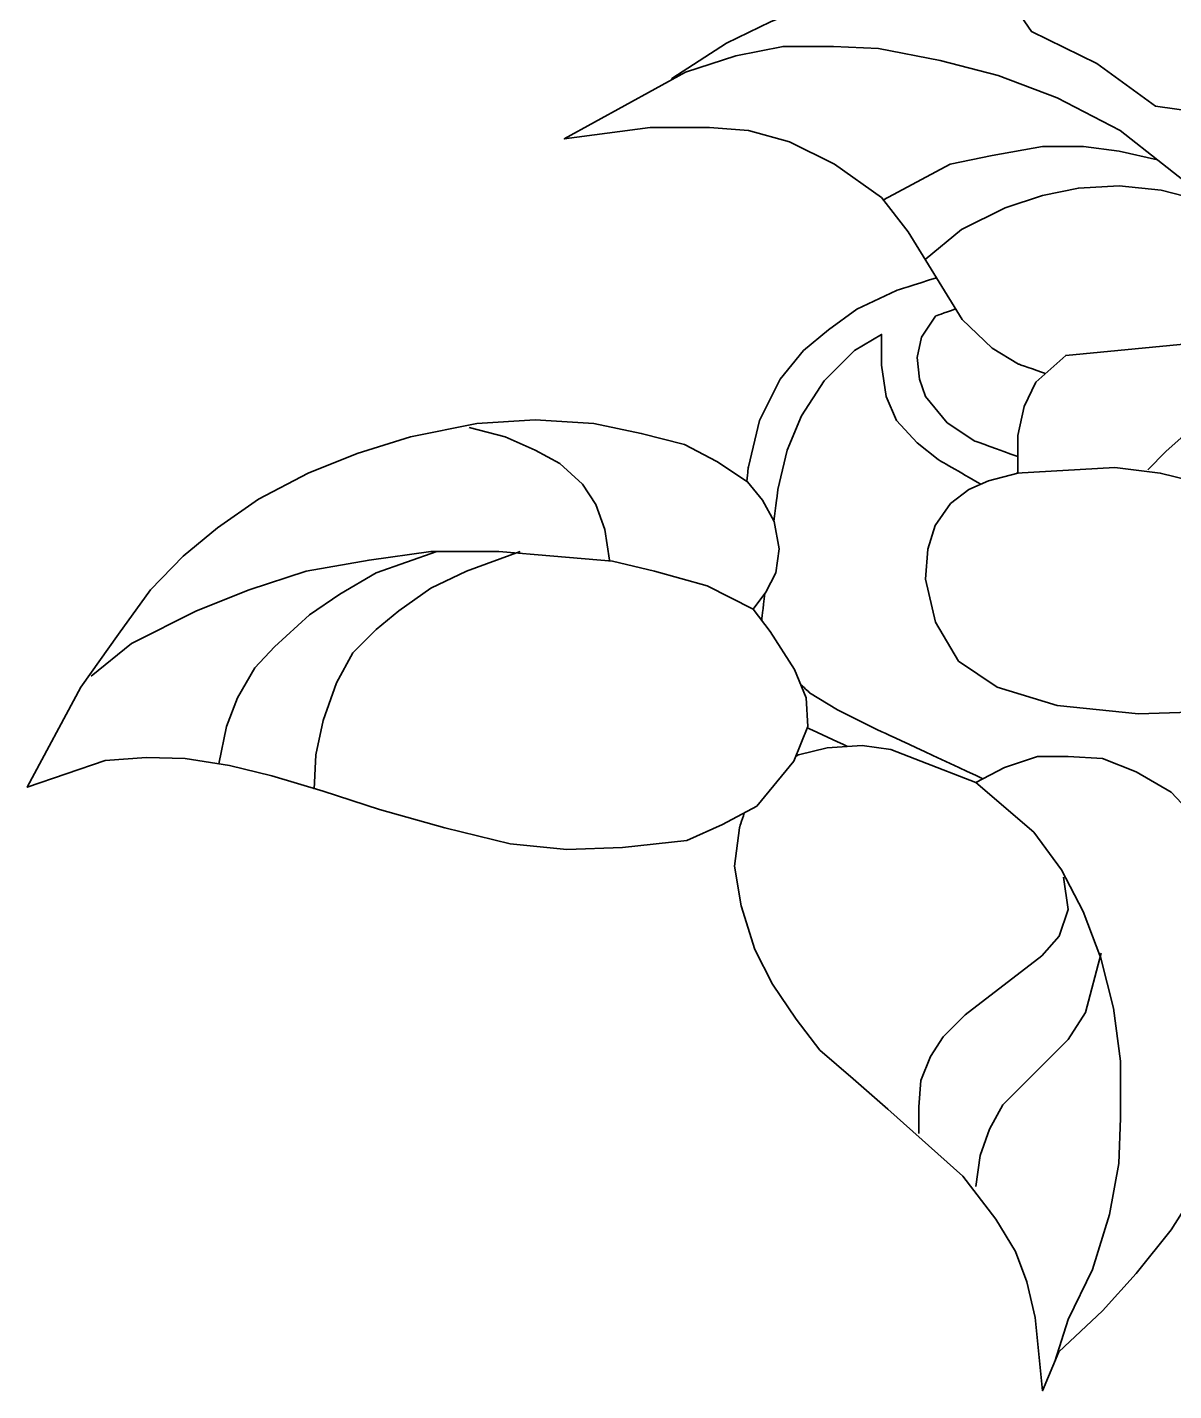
# Model space of a CAD drawing. Header units: millimetres. Extents: x -283 to 280, y -175 to 201.
# Drawn here: x -283.1 to -130.1, y -114 to 68.1 of the extents above; entities that cross this region are included whole.
import ezdxf

# ---------------------------------------------------------------- set-up
doc = ezdxf.new("R2010")
doc.units = ezdxf.units.MM
doc.layers.add('ceco.net 299', color=7, linetype='Continuous')

msp = doc.modelspace()

# ---------------------------------------------------------------- linework, layer by layer
at = {"layer": 'ceco.net 299', "color": 93, "lineweight": 35}
for points, knots in [([(-95.05, 72.27), (-95.05, 72.27), (-88.3, 74.67), (-88.3, 74.67), (-88.3, 74.67), (-88.3, 74.67), (-84.47, 78.67), (-84.47, 78.67), (-84.47, 78.67), (-84.47, 78.67), (-83.27, 83.87), (-83.27, 83.87), (-83.27, 83.87), (-83.27, 83.87), (-84.19, 90.67), (-84.19, 90.67), (-84.19, 90.67), (-84.19, 90.67), (-88.42, 96.85), (-88.42, 96.85), (-88.42, 96.85), (-88.42, 96.85), (-94.53, 101.36), (-94.53, 101.36), (-94.53, 101.36), (-94.53, 101.36), (-102.65, 104.96), (-102.65, 104.96), (-102.65, 104.96), (-102.65, 104.96), (-108.08, 106.56), (-108.08, 106.56), (-108.08, 106.56), (-108.08, 106.56), (-114.02, 107.82), (-114.02, 107.82), (-114.02, 107.82), (-114.02, 107.82), (-122.99, 109.25), (-122.99, 109.25), (-122.99, 109.25), (-122.99, 109.25), (-145.91, 111.53), (-145.91, 111.53), (-145.91, 111.53), (-145.91, 111.53), (-157.4, 112.96), (-157.4, 112.96), (-157.4, 112.96), (-157.4, 112.96), (-163.45, 114.39), (-163.45, 114.39), (-163.45, 114.39), (-163.45, 114.39), (-168.2, 116.11), (-168.2, 116.11), (-168.2, 116.11), (-168.2, 116.11), (-175.74, 119.25), (-175.74, 119.25), (-175.74, 119.25), (-175.74, 119.25), (-171, 112.96), (-171, 112.96), (-171, 112.96), (-171, 112.96), (-166.6, 105.88), (-166.6, 105.88), (-166.6, 105.88), (-166.6, 105.88), (-162.25, 94.96), (-162.25, 94.96), (-162.25, 94.96), (-162.25, 94.96), (-158.31, 84.1), (-158.31, 84.1), (-158.31, 84.1), (-158.31, 84.1), (-155.4, 77.76), (-155.4, 77.76), (-155.4, 77.76), (-155.4, 77.76), (-152.31, 72.27), (-152.31, 72.27), (-152.31, 72.27), (-152.31, 72.27), (-149.05, 67.53), (-149.05, 67.53), (-149.05, 67.53), (-149.05, 67.53), (-140.33, 63.25), (-140.33, 63.25), (-140.33, 63.25), (-140.33, 63.25), (-132.48, 57.58), (-132.48, 57.58), (-132.48, 57.58), (-132.48, 57.58), (-122.02, 56.1), (-122.02, 56.1), (-122.02, 56.1), (-122.02, 56.1), (-111.33, 57.58), (-111.33, 57.58), (-111.33, 57.58), (-111.33, 57.58), (-104.99, 60.9), (-104.99, 60.9), (-104.99, 60.9), (-104.99, 60.9), (-102.88, 63.47), (-102.88, 63.47), (-102.88, 63.47), (-102.88, 63.47), (-101.68, 66.78), (-101.68, 66.78), (-101.68, 66.78), (-101.68, 66.78), (-101.22, 71.36), (-101.22, 71.36), (-101.22, 71.36), (-101.22, 71.36), (-95.05, 72.27), (-95.05, 72.27), (-95.05, 72.27), (-95.05, 72.27), (-95.05, 72.27), (-95.05, 72.27)], [0, 0, 0, 0, 0.03125, 0.03125, 0.03125, 0.03125, 0.0625, 0.0625, 0.0625, 0.0625, 0.09375, 0.09375, 0.09375, 0.09375, 0.125, 0.125, 0.125, 0.125, 0.15625, 0.15625, 0.15625, 0.15625, 0.1875, 0.1875, 0.1875, 0.1875, 0.21875, 0.21875, 0.21875, 0.21875, 0.25, 0.25, 0.25, 0.25, 0.28125, 0.28125, 0.28125, 0.28125, 0.3125, 0.3125, 0.3125, 0.3125, 0.34375, 0.34375, 0.34375, 0.34375, 0.375, 0.375, 0.375, 0.375, 0.40625, 0.40625, 0.40625, 0.40625, 0.4375, 0.4375, 0.4375, 0.4375, 0.46875, 0.46875, 0.46875, 0.46875, 0.5, 0.5, 0.5, 0.5, 0.53125, 0.53125, 0.53125, 0.53125, 0.5625, 0.5625, 0.5625, 0.5625, 0.59375, 0.59375, 0.59375, 0.59375, 0.625, 0.625, 0.625, 0.625, 0.65625, 0.65625, 0.65625, 0.65625, 0.6875, 0.6875, 0.6875, 0.6875, 0.71875, 0.71875, 0.71875, 0.71875, 0.75, 0.75, 0.75, 0.75, 0.78125, 0.78125, 0.78125, 0.78125, 0.8125, 0.8125, 0.8125, 0.8125, 0.84375, 0.84375, 0.84375, 0.84375, 0.875, 0.875, 0.875, 0.875, 0.90625, 0.90625, 0.90625, 0.90625, 0.9375, 0.9375, 0.9375, 0.9375, 0.96875, 0.96875, 0.96875, 0.96875, 1, 1, 1, 1]), ([(-196.9, 61.18), (-197.01, 61.22), (-197.06, 61.24), (-197.06, 61.24), (-197.06, 61.24), (-197.06, 61.24), (-189.74, 65.98), (-189.74, 65.98), (-189.74, 65.98), (-189.74, 65.98), (-183.86, 68.84), (-183.86, 68.84), (-183.86, 68.84), (-183.86, 68.84), (-178.03, 71.24), (-178.03, 71.24), (-178.03, 71.24), (-178.03, 71.24), (-171, 73.24), (-171, 73.24), (-171, 73.24), (-171, 73.24), (-164.08, 74.44), (-164.08, 74.44), (-164.08, 74.44), (-164.08, 74.44), (-157.85, 73.27), (-157.85, 73.27), (-157.85, 73.27), (-157.85, 73.27), (-155.39, 72.49), (-151.63, 71.29)], [0.598673, 0.598673, 0.598673, 0.598673, 0.6, 0.6, 0.6, 0.6, 0.65, 0.65, 0.65, 0.65, 0.7, 0.7, 0.7, 0.7, 0.75, 0.75, 0.75, 0.75, 0.8, 0.8, 0.8, 0.8, 0.85, 0.85, 0.85, 0.85, 0.9, 0.9, 0.9, 0.9, 0.9117605, 0.9117605, 0.9117605, 0.9117605]), ([(-147.19, 21.87), (-148.53, 22.34), (-150.77, 23.12), (-150.77, 23.12), (-150.77, 23.12), (-150.77, 23.12), (-154.31, 25.24), (-154.31, 25.24), (-154.31, 25.24), (-154.31, 25.24), (-158.31, 29.07), (-158.31, 29.07), (-158.31, 29.07), (-158.31, 29.07), (-165.51, 40.78), (-165.51, 40.78), (-165.51, 40.78), (-165.51, 40.78), (-169.06, 45.35), (-169.06, 45.35), (-169.06, 45.35), (-169.06, 45.35), (-175.34, 49.81), (-175.34, 49.81), (-175.34, 49.81), (-175.34, 49.81), (-181.34, 52.78), (-181.34, 52.78), (-181.34, 52.78), (-181.34, 52.78), (-186.83, 54.33), (-186.83, 54.33), (-186.83, 54.33), (-186.83, 54.33), (-192.03, 54.73), (-192.03, 54.73), (-192.03, 54.73), (-192.03, 54.73), (-199.92, 54.73), (-199.92, 54.73), (-199.92, 54.73), (-199.92, 54.73), (-211.4, 53.18), (-211.4, 53.18), (-211.4, 53.18), (-211.4, 53.18), (-195.23, 62.1), (-195.23, 62.1), (-195.23, 62.1), (-195.23, 62.1), (-188.49, 64.27), (-188.49, 64.27), (-188.49, 64.27), (-188.49, 64.27), (-182.2, 65.53), (-182.2, 65.53), (-182.2, 65.53), (-182.2, 65.53), (-175.46, 65.53), (-175.46, 65.53), (-175.46, 65.53), (-175.46, 65.53), (-169.46, 65.24), (-169.46, 65.24), (-169.46, 65.24), (-169.46, 65.24), (-161.23, 63.64), (-161.23, 63.64), (-161.23, 63.64), (-161.23, 63.64), (-153.51, 61.64), (-153.51, 61.64), (-153.51, 61.64), (-153.51, 61.64), (-145.62, 58.67), (-145.62, 58.67), (-145.62, 58.67), (-145.62, 58.67), (-137.22, 54.33), (-137.22, 54.33), (-137.22, 54.33), (-137.22, 54.33), (-125.91, 45.41), (-125.91, 45.41), (-125.91, 45.41), (-125.91, 45.41), (-125.91, 45.41), (-125.91, 45.41), (-125.91, 45.41), (-117.62, 34.78), (-117.62, 34.78), (-117.62, 34.78), (-117.62, 34.78), (-119.16, 29.92), (-119.16, 29.92), (-119.16, 29.92), (-119.16, 29.92), (-120.99, 26.32), (-120.99, 26.32), (-120.99, 26.32), (-120.99, 26.32), (-121.3, 26.08), (-121.71, 25.74)], [0.2766868, 0.2766868, 0.2766868, 0.2766868, 0.3, 0.3, 0.3, 0.3, 0.3333333, 0.3333333, 0.3333333, 0.3333333, 0.3666667, 0.3666667, 0.3666667, 0.3666667, 0.4, 0.4, 0.4, 0.4, 0.4333333, 0.4333333, 0.4333333, 0.4333333, 0.4666667, 0.4666667, 0.4666667, 0.4666667, 0.5, 0.5, 0.5, 0.5, 0.5333333, 0.5333333, 0.5333333, 0.5333333, 0.5666667, 0.5666667, 0.5666667, 0.5666667, 0.6, 0.6, 0.6, 0.6, 0.6333333, 0.6333333, 0.6333333, 0.6333333, 0.6666667, 0.6666667, 0.6666667, 0.6666667, 0.7, 0.7, 0.7, 0.7, 0.7333333, 0.7333333, 0.7333333, 0.7333333, 0.7666667, 0.7666667, 0.7666667, 0.7666667, 0.8, 0.8, 0.8, 0.8, 0.8333333, 0.8333333, 0.8333333, 0.8333333, 0.8666667, 0.8666667, 0.8666667, 0.8666667, 0.9, 0.9, 0.9, 0.9, 0.9333333, 0.9333333, 0.9333333, 0.9333333, 0.9666667, 0.9666667, 0.9666667, 0.9666667, 1, 1, 1, 1.0333333, 1.0333333, 1.0333333, 1.0333333, 1.0666667, 1.0666667, 1.0666667, 1.0666667, 1.1, 1.1, 1.1, 1.1, 1.1102554, 1.1102554, 1.1102554, 1.1102554]), ([(-132.24, 50.4), (-132.24, 50.4), (-137.34, 51.53), (-137.34, 51.53), (-137.34, 51.53), (-137.34, 51.53), (-142.08, 52.15), (-142.08, 52.15), (-142.08, 52.15), (-142.08, 52.15), (-147.57, 52.15), (-147.57, 52.15), (-147.57, 52.15), (-147.57, 52.15), (-154.31, 50.95), (-154.31, 50.95), (-154.31, 50.95), (-154.31, 50.95), (-159.91, 49.81), (-159.91, 49.81), (-159.91, 49.81), (-159.91, 49.81), (-168.8, 45.03), (-168.8, 45.03)], [0, 0, 0, 0, 0.166667, 0.166667, 0.166667, 0.166667, 0.333333, 0.333333, 0.333333, 0.333333, 0.5, 0.5, 0.5, 0.5, 0.666667, 0.666667, 0.666667, 0.666667, 0.833333, 0.833333, 0.833333, 0.833333, 1, 1, 1, 1]), ([(-125.35, 44.69), (-125.35, 44.69), (-131.74, 46.33), (-131.74, 46.33), (-131.74, 46.33), (-131.74, 46.33), (-137.34, 46.9), (-137.34, 46.9), (-137.34, 46.9), (-137.34, 46.9), (-142.77, 46.61), (-142.77, 46.61), (-142.77, 46.61), (-142.77, 46.61), (-147.57, 45.64), (-147.57, 45.64), (-147.57, 45.64), (-147.57, 45.64), (-152.54, 43.98), (-152.54, 43.98), (-152.54, 43.98), (-152.54, 43.98), (-158.37, 41.07), (-158.37, 41.07), (-158.37, 41.07), (-158.37, 41.07), (-163.24, 37.08), (-163.24, 37.08)], [0, 0, 0, 0, 0.142857, 0.142857, 0.142857, 0.142857, 0.285714, 0.285714, 0.285714, 0.285714, 0.428571, 0.428571, 0.428571, 0.428571, 0.571429, 0.571429, 0.571429, 0.571429, 0.714286, 0.714286, 0.714286, 0.714286, 0.857143, 0.857143, 0.857143, 0.857143, 1, 1, 1, 1]), ([(-187.04, 7.47), (-186.91, 8.69), (-186.83, 9.41), (-186.83, 9.41), (-186.83, 9.41), (-186.83, 9.41), (-185.34, 15.58), (-185.34, 15.58), (-185.34, 15.58), (-185.34, 15.58), (-182.6, 21.12), (-182.6, 21.12), (-182.6, 21.12), (-182.6, 21.12), (-179.46, 24.95), (-179.46, 24.95), (-179.46, 24.95), (-179.46, 24.95), (-176.14, 27.69), (-176.14, 27.69), (-176.14, 27.69), (-176.14, 27.69), (-172.37, 30.44), (-172.37, 30.44), (-172.37, 30.44), (-172.37, 30.44), (-167.06, 32.95), (-167.06, 32.95), (-167.06, 32.95), (-167.06, 32.95), (-164.65, 33.72), (-161.74, 34.64)], [0.7652405, 0.7652405, 0.7652405, 0.7652405, 0.7692308, 0.7692308, 0.7692308, 0.7692308, 0.7948718, 0.7948718, 0.7948718, 0.7948718, 0.8205128, 0.8205128, 0.8205128, 0.8205128, 0.8461538, 0.8461538, 0.8461538, 0.8461538, 0.8717949, 0.8717949, 0.8717949, 0.8717949, 0.8974359, 0.8974359, 0.8974359, 0.8974359, 0.9230769, 0.9230769, 0.9230769, 0.9230769, 0.9331984, 0.9331984, 0.9331984, 0.9331984]), ([(-159.19, 30.49), (-160.71, 29.94), (-161.85, 29.52), (-161.85, 29.52), (-161.85, 29.52), (-161.85, 29.52), (-163.74, 26.72), (-163.74, 26.72), (-163.74, 26.72), (-163.74, 26.72), (-164.31, 23.98), (-164.31, 23.98), (-164.31, 23.98), (-164.31, 23.98), (-163.97, 21.12), (-163.97, 21.12), (-163.97, 21.12), (-163.97, 21.12), (-163.17, 18.78), (-163.17, 18.78), (-163.17, 18.78), (-163.17, 18.78), (-160.31, 15.29), (-160.31, 15.29), (-160.31, 15.29), (-160.31, 15.29), (-156.6, 12.84), (-156.6, 12.84), (-156.6, 12.84), (-156.6, 12.84), (-153.17, 11.59), (-150.88, 10.76)], [1.0170661, 1.0170661, 1.0170661, 1.0170661, 1.025641, 1.025641, 1.025641, 1.025641, 1.0512821, 1.0512821, 1.0512821, 1.0512821, 1.0769231, 1.0769231, 1.0769231, 1.0769231, 1.1025641, 1.1025641, 1.1025641, 1.1025641, 1.1282051, 1.1282051, 1.1282051, 1.1282051, 1.1538462, 1.1538462, 1.1538462, 1.1538462, 1.1794872, 1.1794872, 1.1794872, 1.1794872, 1.1965812, 1.1965812, 1.1965812, 1.1965812]), ([(-155.8, 7.07), (-158.53, 8.65), (-161.51, 10.38), (-161.51, 10.38), (-161.51, 10.38), (-161.51, 10.38), (-164.31, 12.61), (-164.31, 12.61), (-164.31, 12.61), (-164.31, 12.61), (-167.06, 15.58), (-167.06, 15.58), (-167.06, 15.58), (-167.06, 15.58), (-168.43, 18.78), (-168.43, 18.78), (-168.43, 18.78), (-168.43, 18.78), (-169.06, 22.95), (-169.06, 22.95), (-169.06, 22.95), (-169.06, 22.95), (-169.06, 27.07), (-169.06, 27.07), (-169.06, 27.07), (-169.06, 27.07), (-172.66, 24.95), (-172.66, 24.95), (-172.66, 24.95), (-172.66, 24.95), (-176.71, 20.89), (-176.71, 20.89), (-176.71, 20.89), (-176.71, 20.89), (-179.74, 16.21), (-179.74, 16.21), (-179.74, 16.21), (-179.74, 16.21), (-181.63, 11.64), (-181.63, 11.64), (-181.63, 11.64), (-181.63, 11.64), (-182.89, 6.38), (-182.89, 6.38), (-182.89, 6.38), (-182.89, 6.38), (-183.21, 3.85), (-183.43, 2.15)], [1.2425347, 1.2425347, 1.2425347, 1.2425347, 1.2564103, 1.2564103, 1.2564103, 1.2564103, 1.2820513, 1.2820513, 1.2820513, 1.2820513, 1.3076923, 1.3076923, 1.3076923, 1.3076923, 1.3333333, 1.3333333, 1.3333333, 1.3333333, 1.3589744, 1.3589744, 1.3589744, 1.3589744, 1.3846154, 1.3846154, 1.3846154, 1.3846154, 1.4102564, 1.4102564, 1.4102564, 1.4102564, 1.4358974, 1.4358974, 1.4358974, 1.4358974, 1.4615385, 1.4615385, 1.4615385, 1.4615385, 1.4871795, 1.4871795, 1.4871795, 1.4871795, 1.5128205, 1.5128205, 1.5128205, 1.5128205, 1.5298774, 1.5298774, 1.5298774, 1.5298774]), ([(-150.88, 8.55), (-150.88, 8.55), (-150.88, 13.58), (-150.88, 13.58), (-150.88, 13.58), (-150.88, 13.58), (-150.02, 17.46), (-150.02, 17.46), (-150.02, 17.46), (-150.02, 17.46), (-148.48, 20.72), (-148.48, 20.72), (-148.48, 20.72), (-148.48, 20.72), (-144.48, 24.27), (-144.48, 24.27), (-144.48, 24.27), (-144.48, 24.27), (-123.62, 26.27), (-123.62, 26.27), (-123.62, 26.27), (-123.62, 26.27), (-117.79, 24.67), (-117.79, 24.67), (-117.79, 24.67), (-117.79, 24.67), (-107.51, 18.89), (-107.51, 18.89), (-107.51, 18.89), (-107.51, 18.89), (-96.59, 10.72), (-96.59, 10.72), (-96.59, 10.72), (-96.59, 10.72), (-89.22, 1.81), (-89.22, 1.81), (-89.22, 1.81), (-89.22, 1.81), (-86.36, -3.34), (-86.36, -3.34), (-86.36, -3.34), (-86.36, -3.34), (-84.47, -8.48), (-84.47, -8.48), (-84.47, -8.48), (-84.47, -8.48), (-83.5, -13.85), (-83.5, -13.85), (-83.5, -13.85), (-83.5, -13.85), (-81.84, -26.77), (-81.84, -26.77), (-81.84, -26.77), (-81.84, -26.77), (-81.44, -31.97), (-81.44, -31.97), (-81.44, -31.97), (-81.44, -31.97), (-84.7, -27.23), (-84.7, -27.23), (-84.7, -27.23), (-84.7, -27.23), (-87.5, -24.48), (-87.5, -24.48), (-87.5, -24.48), (-87.5, -24.48), (-90.02, -22.94), (-90.02, -22.94), (-90.02, -22.94), (-90.02, -22.94), (-94.53, -21.68), (-94.53, -21.68), (-94.53, -21.68), (-94.53, -21.68), (-99.5, -21.34), (-99.5, -21.34), (-99.5, -21.34), (-99.5, -21.34), (-117.62, -22.37), (-117.62, -22.37), (-117.62, -22.37), (-117.62, -22.37), (-126.48, -23.34), (-126.48, -23.34), (-126.48, -23.34), (-126.48, -23.34), (-134.77, -23.57), (-134.77, -23.57), (-134.77, -23.57), (-134.77, -23.57), (-145.62, -22.48), (-145.62, -22.48), (-145.62, -22.48), (-145.62, -22.48), (-153.63, -20.03), (-153.63, -20.03), (-153.63, -20.03), (-153.63, -20.03), (-158.77, -16.54), (-158.77, -16.54), (-158.77, -16.54), (-158.77, -16.54), (-161.85, -11.34), (-161.85, -11.34), (-161.85, -11.34), (-161.85, -11.34), (-163.17, -5.62), (-163.17, -5.62), (-163.17, -5.62), (-163.17, -5.62), (-162.88, -1.62), (-162.88, -1.62), (-162.88, -1.62), (-162.88, -1.62), (-161.91, 1.58), (-161.91, 1.58), (-161.91, 1.58), (-161.91, 1.58), (-159.85, 4.49), (-159.85, 4.49), (-159.85, 4.49), (-159.85, 4.49), (-157.4, 6.38), (-157.4, 6.38), (-157.4, 6.38), (-157.4, 6.38), (-154.77, 7.52), (-154.77, 7.52), (-154.77, 7.52), (-154.77, 7.52), (-150.88, 8.55), (-150.88, 8.55), (-150.88, 8.55), (-150.88, 8.55), (-150.88, 8.55), (-150.88, 8.55)], [0, 0, 0, 0, 0.029412, 0.029412, 0.029412, 0.029412, 0.058824, 0.058824, 0.058824, 0.058824, 0.088235, 0.088235, 0.088235, 0.088235, 0.117647, 0.117647, 0.117647, 0.117647, 0.147059, 0.147059, 0.147059, 0.147059, 0.176471, 0.176471, 0.176471, 0.176471, 0.205882, 0.205882, 0.205882, 0.205882, 0.235294, 0.235294, 0.235294, 0.235294, 0.264706, 0.264706, 0.264706, 0.264706, 0.294118, 0.294118, 0.294118, 0.294118, 0.323529, 0.323529, 0.323529, 0.323529, 0.352941, 0.352941, 0.352941, 0.352941, 0.382353, 0.382353, 0.382353, 0.382353, 0.411765, 0.411765, 0.411765, 0.411765, 0.441176, 0.441176, 0.441176, 0.441176, 0.470588, 0.470588, 0.470588, 0.470588, 0.5, 0.5, 0.5, 0.5, 0.529412, 0.529412, 0.529412, 0.529412, 0.558824, 0.558824, 0.558824, 0.558824, 0.588235, 0.588235, 0.588235, 0.588235, 0.617647, 0.617647, 0.617647, 0.617647, 0.647059, 0.647059, 0.647059, 0.647059, 0.676471, 0.676471, 0.676471, 0.676471, 0.705882, 0.705882, 0.705882, 0.705882, 0.735294, 0.735294, 0.735294, 0.735294, 0.764706, 0.764706, 0.764706, 0.764706, 0.794118, 0.794118, 0.794118, 0.794118, 0.823529, 0.823529, 0.823529, 0.823529, 0.852941, 0.852941, 0.852941, 0.852941, 0.882353, 0.882353, 0.882353, 0.882353, 0.911765, 0.911765, 0.911765, 0.911765, 0.941176, 0.941176, 0.941176, 0.941176, 0.970588, 0.970588, 0.970588, 0.970588, 1, 1, 1, 1]), ([(-105.73, 17.24), (-105.73, 17.24), (-111.05, 17.92), (-111.05, 17.92), (-111.05, 17.92), (-111.05, 17.92), (-116.65, 17.52), (-116.65, 17.52), (-116.65, 17.52), (-116.65, 17.52), (-121.39, 16.66), (-121.39, 16.66), (-121.39, 16.66), (-121.39, 16.66), (-125.34, 15.24), (-125.34, 15.24), (-125.34, 15.24), (-125.34, 15.24), (-129.05, 13.29), (-129.05, 13.29), (-129.05, 13.29), (-129.05, 13.29), (-131.11, 11.46), (-131.11, 11.46), (-131.11, 11.46), (-131.11, 11.46), (-133.51, 9.01), (-133.51, 9.01)], [0, 0, 0, 0, 0.142857, 0.142857, 0.142857, 0.142857, 0.285714, 0.285714, 0.285714, 0.285714, 0.428571, 0.428571, 0.428571, 0.428571, 0.571429, 0.571429, 0.571429, 0.571429, 0.714286, 0.714286, 0.714286, 0.714286, 0.857143, 0.857143, 0.857143, 0.857143, 1, 1, 1, 1]), ([(-186.2, -9.62), (-186.2, -9.62), (-184.49, -7.34), (-184.49, -7.34), (-184.49, -7.34), (-184.49, -7.34), (-183.17, -4.77), (-183.17, -4.77), (-183.17, -4.77), (-183.17, -4.77), (-182.71, -1.57), (-182.71, -1.57), (-182.71, -1.57), (-182.71, -1.57), (-183.4, 2.09), (-183.4, 2.09), (-183.4, 2.09), (-183.4, 2.09), (-184.94, 4.95), (-184.94, 4.95), (-184.94, 4.95), (-184.94, 4.95), (-186.94, 7.41), (-186.94, 7.41), (-186.94, 7.41), (-186.94, 7.41), (-191.06, 10.09), (-191.06, 10.09), (-191.06, 10.09), (-191.06, 10.09), (-195.34, 12.38), (-195.34, 12.38), (-195.34, 12.38), (-195.34, 12.38), (-201.12, 13.86), (-201.12, 13.86), (-201.12, 13.86), (-201.12, 13.86), (-207.46, 15.18), (-207.46, 15.18), (-207.46, 15.18), (-207.46, 15.18), (-215.29, 15.69), (-215.29, 15.69), (-215.29, 15.69), (-215.29, 15.69), (-223.06, 15.18), (-223.06, 15.18), (-223.06, 15.18), (-223.06, 15.18), (-231.92, 13.41), (-231.92, 13.41), (-231.92, 13.41), (-231.92, 13.41), (-239.06, 11.18), (-239.06, 11.18), (-239.06, 11.18), (-239.06, 11.18), (-245.58, 8.55), (-245.58, 8.55), (-245.58, 8.55), (-245.58, 8.55), (-252.21, 5.06), (-252.21, 5.06), (-252.21, 5.06), (-252.21, 5.06), (-257.7, 1.23), (-257.7, 1.23), (-257.7, 1.23), (-257.7, 1.23), (-262.27, -2.54), (-262.27, -2.54), (-262.27, -2.54), (-262.27, -2.54), (-266.61, -7.05), (-266.61, -7.05), (-266.61, -7.05), (-266.61, -7.05), (-270.9, -12.94), (-270.9, -12.94), (-270.9, -12.94), (-270.9, -12.94), (-275.93, -20.03), (-275.93, -20.03), (-275.93, -20.03), (-275.93, -20.03), (-283.07, -33.4), (-283.07, -33.4), (-283.07, -33.4), (-283.07, -33.4), (-272.67, -29.8), (-272.67, -29.8), (-272.67, -29.8), (-272.67, -29.8), (-267.18, -29.4), (-267.18, -29.4), (-267.18, -29.4), (-267.18, -29.4), (-261.98, -29.57), (-261.98, -29.57), (-261.98, -29.57), (-261.98, -29.57), (-256.1, -30.48), (-256.1, -30.48), (-256.1, -30.48), (-256.1, -30.48), (-250.44, -31.86), (-250.44, -31.86), (-250.44, -31.86), (-250.44, -31.86), (-243.58, -33.91), (-243.58, -33.91), (-243.58, -33.91), (-243.58, -33.91), (-236.04, -36.37), (-236.04, -36.37), (-236.04, -36.37), (-236.04, -36.37), (-227.35, -38.83), (-227.35, -38.83), (-227.35, -38.83), (-227.35, -38.83), (-218.6, -40.94), (-218.6, -40.94), (-218.6, -40.94), (-218.6, -40.94), (-211.06, -41.69), (-211.06, -41.69), (-211.06, -41.69), (-211.06, -41.69), (-203.63, -41.46), (-203.63, -41.46), (-203.63, -41.46), (-203.63, -41.46), (-195.06, -40.49), (-195.06, -40.49), (-195.06, -40.49), (-195.06, -40.49), (-190.26, -38.37), (-190.26, -38.37), (-190.26, -38.37), (-190.26, -38.37), (-185.69, -35.91), (-185.69, -35.91), (-185.69, -35.91), (-185.69, -35.91), (-180.77, -29.91), (-180.77, -29.91), (-180.77, -29.91), (-180.77, -29.91), (-178.89, -25.28), (-178.89, -25.28), (-178.89, -25.28), (-178.89, -25.28), (-179.11, -21.45), (-179.11, -21.45), (-179.11, -21.45), (-179.11, -21.45), (-180.66, -17.68), (-180.66, -17.68), (-180.66, -17.68), (-180.66, -17.68), (-183.91, -12.6), (-183.91, -12.6), (-183.91, -12.6), (-183.91, -12.6), (-186.2, -9.62), (-186.2, -9.62), (-186.2, -9.62), (-186.2, -9.62), (-186.2, -9.62), (-186.2, -9.62)], [0, 0, 0, 0, 0.023256, 0.023256, 0.023256, 0.023256, 0.046512, 0.046512, 0.046512, 0.046512, 0.069767, 0.069767, 0.069767, 0.069767, 0.093023, 0.093023, 0.093023, 0.093023, 0.116279, 0.116279, 0.116279, 0.116279, 0.139535, 0.139535, 0.139535, 0.139535, 0.162791, 0.162791, 0.162791, 0.162791, 0.186047, 0.186047, 0.186047, 0.186047, 0.209302, 0.209302, 0.209302, 0.209302, 0.232558, 0.232558, 0.232558, 0.232558, 0.255814, 0.255814, 0.255814, 0.255814, 0.27907, 0.27907, 0.27907, 0.27907, 0.302326, 0.302326, 0.302326, 0.302326, 0.325581, 0.325581, 0.325581, 0.325581, 0.348837, 0.348837, 0.348837, 0.348837, 0.372093, 0.372093, 0.372093, 0.372093, 0.395349, 0.395349, 0.395349, 0.395349, 0.418605, 0.418605, 0.418605, 0.418605, 0.44186, 0.44186, 0.44186, 0.44186, 0.465116, 0.465116, 0.465116, 0.465116, 0.488372, 0.488372, 0.488372, 0.488372, 0.511628, 0.511628, 0.511628, 0.511628, 0.534884, 0.534884, 0.534884, 0.534884, 0.55814, 0.55814, 0.55814, 0.55814, 0.581395, 0.581395, 0.581395, 0.581395, 0.604651, 0.604651, 0.604651, 0.604651, 0.627907, 0.627907, 0.627907, 0.627907, 0.651163, 0.651163, 0.651163, 0.651163, 0.674419, 0.674419, 0.674419, 0.674419, 0.697674, 0.697674, 0.697674, 0.697674, 0.72093, 0.72093, 0.72093, 0.72093, 0.744186, 0.744186, 0.744186, 0.744186, 0.767442, 0.767442, 0.767442, 0.767442, 0.790698, 0.790698, 0.790698, 0.790698, 0.813953, 0.813953, 0.813953, 0.813953, 0.837209, 0.837209, 0.837209, 0.837209, 0.860465, 0.860465, 0.860465, 0.860465, 0.883721, 0.883721, 0.883721, 0.883721, 0.906977, 0.906977, 0.906977, 0.906977, 0.930233, 0.930233, 0.930233, 0.930233, 0.953488, 0.953488, 0.953488, 0.953488, 0.976744, 0.976744, 0.976744, 0.976744, 1, 1, 1, 1]), ([(-205.35, -3.05), (-205.35, -3.05), (-205.97, 1.01), (-205.97, 1.01), (-205.97, 1.01), (-205.97, 1.01), (-207.17, 4.38), (-207.17, 4.38), (-207.17, 4.38), (-207.17, 4.38), (-208.95, 7.06), (-208.95, 7.06), (-208.95, 7.06), (-208.95, 7.06), (-211.98, 9.86), (-211.98, 9.86), (-211.98, 9.86), (-211.98, 9.86), (-215.29, 11.64), (-215.29, 11.64), (-215.29, 11.64), (-215.29, 11.64), (-219.29, 13.41), (-219.29, 13.41), (-219.29, 13.41), (-219.29, 13.41), (-224.09, 14.66), (-224.09, 14.66)], [0, 0, 0, 0, 0.142857, 0.142857, 0.142857, 0.142857, 0.285714, 0.285714, 0.285714, 0.285714, 0.428571, 0.428571, 0.428571, 0.428571, 0.571429, 0.571429, 0.571429, 0.571429, 0.714286, 0.714286, 0.714286, 0.714286, 0.857143, 0.857143, 0.857143, 0.857143, 1, 1, 1, 1]), ([(-151.05, 8.55), (-151.05, 8.55), (-137.91, 9.29), (-137.91, 9.29), (-137.91, 9.29), (-137.91, 9.29), (-131.85, 8.55), (-131.85, 8.55), (-131.85, 8.55), (-131.85, 8.55), (-115.28, 4.49), (-115.28, 4.49), (-115.28, 4.49), (-115.28, 4.49), (-104.7, -1.05), (-104.7, -1.05), (-104.7, -1.05), (-104.7, -1.05), (-93.16, -9.68), (-93.16, -9.68), (-93.16, -9.68), (-93.16, -9.68), (-89.27, -14.37), (-89.27, -14.37), (-89.27, -14.37), (-89.27, -14.37), (-85.79, -19.34), (-85.79, -19.34), (-85.79, -19.34), (-85.79, -19.34), (-82.02, -27.23), (-82.02, -27.23)], [0, 0, 0, 0, 0.125, 0.125, 0.125, 0.125, 0.25, 0.25, 0.25, 0.25, 0.375, 0.375, 0.375, 0.375, 0.5, 0.5, 0.5, 0.5, 0.625, 0.625, 0.625, 0.625, 0.75, 0.75, 0.75, 0.75, 0.875, 0.875, 0.875, 0.875, 1, 1, 1, 1]), ([(-186.2, -9.62), (-186.2, -9.62), (-192.32, -6.48), (-192.32, -6.48), (-192.32, -6.48), (-192.32, -6.48), (-199.35, -4.54), (-199.35, -4.54), (-199.35, -4.54), (-199.35, -4.54), (-204.95, -3.22), (-204.95, -3.22), (-204.95, -3.22), (-204.95, -3.22), (-212.78, -2.54), (-212.78, -2.54), (-212.78, -2.54), (-212.78, -2.54), (-220.15, -1.91), (-220.15, -1.91), (-220.15, -1.91), (-220.15, -1.91), (-229.23, -1.91), (-229.23, -1.91), (-229.23, -1.91), (-229.23, -1.91), (-237.46, -3.05), (-237.46, -3.05), (-237.46, -3.05), (-237.46, -3.05), (-245.87, -4.54), (-245.87, -4.54), (-245.87, -4.54), (-245.87, -4.54), (-253.47, -7.05), (-253.47, -7.05), (-253.47, -7.05), (-253.47, -7.05), (-260.5, -9.85), (-260.5, -9.85), (-260.5, -9.85), (-260.5, -9.85), (-269.18, -14.2), (-269.18, -14.2), (-269.18, -14.2), (-269.18, -14.2), (-274.55, -18.54), (-274.55, -18.54)], [0, 0, 0, 0, 0.083333, 0.083333, 0.083333, 0.083333, 0.166667, 0.166667, 0.166667, 0.166667, 0.25, 0.25, 0.25, 0.25, 0.333333, 0.333333, 0.333333, 0.333333, 0.416667, 0.416667, 0.416667, 0.416667, 0.5, 0.5, 0.5, 0.5, 0.583333, 0.583333, 0.583333, 0.583333, 0.666667, 0.666667, 0.666667, 0.666667, 0.75, 0.75, 0.75, 0.75, 0.833333, 0.833333, 0.833333, 0.833333, 0.916667, 0.916667, 0.916667, 0.916667, 1, 1, 1, 1]), ([(-228.43, -1.91), (-228.43, -1.91), (-236.49, -4.77), (-236.49, -4.77), (-236.49, -4.77), (-236.49, -4.77), (-241.35, -7.62), (-241.35, -7.62), (-241.35, -7.62), (-241.35, -7.62), (-245.41, -10.37), (-245.41, -10.37), (-245.41, -10.37), (-245.41, -10.37), (-250.09, -14.65), (-250.09, -14.65), (-250.09, -14.65), (-250.09, -14.65), (-252.72, -17.45), (-252.72, -17.45), (-252.72, -17.45), (-252.72, -17.45), (-255.01, -21.45), (-255.01, -21.45), (-255.01, -21.45), (-255.01, -21.45), (-256.5, -25.28), (-256.5, -25.28), (-256.5, -25.28), (-256.5, -25.28), (-257.52, -30.26), (-257.52, -30.26)], [0, 0, 0, 0, 0.125, 0.125, 0.125, 0.125, 0.25, 0.25, 0.25, 0.25, 0.375, 0.375, 0.375, 0.375, 0.5, 0.5, 0.5, 0.5, 0.625, 0.625, 0.625, 0.625, 0.75, 0.75, 0.75, 0.75, 0.875, 0.875, 0.875, 0.875, 1, 1, 1, 1]), ([(-217.29, -1.91), (-217.29, -1.91), (-224.43, -4.54), (-224.43, -4.54), (-224.43, -4.54), (-224.43, -4.54), (-229.23, -6.82), (-229.23, -6.82), (-229.23, -6.82), (-229.23, -6.82), (-233.46, -9.85), (-233.46, -9.85), (-233.46, -9.85), (-233.46, -9.85), (-236.49, -12.31), (-236.49, -12.31), (-236.49, -12.31), (-236.49, -12.31), (-239.64, -15.45), (-239.64, -15.45), (-239.64, -15.45), (-239.64, -15.45), (-241.81, -19.45), (-241.81, -19.45), (-241.81, -19.45), (-241.81, -19.45), (-243.58, -24.48), (-243.58, -24.48), (-243.58, -24.48), (-243.58, -24.48), (-244.55, -29.06), (-244.55, -29.06), (-244.55, -29.06), (-244.55, -29.06), (-244.78, -33.63), (-244.78, -33.63)], [0, 0, 0, 0, 0.111111, 0.111111, 0.111111, 0.111111, 0.222222, 0.222222, 0.222222, 0.222222, 0.333333, 0.333333, 0.333333, 0.333333, 0.444444, 0.444444, 0.444444, 0.444444, 0.555556, 0.555556, 0.555556, 0.555556, 0.666667, 0.666667, 0.666667, 0.666667, 0.777778, 0.777778, 0.777778, 0.777778, 0.888889, 0.888889, 0.888889, 0.888889, 1, 1, 1, 1]), ([(-179.85, -19.65), (-179.19, -20.27), (-178.66, -20.77), (-178.66, -20.77), (-178.66, -20.77), (-178.66, -20.77), (-174.94, -23.05), (-174.94, -23.05), (-174.94, -23.05), (-174.94, -23.05), (-169.4, -25.8), (-169.4, -25.8), (-169.4, -25.8), (-169.4, -25.8), (-160.71, -29.85), (-155.52, -32.27)], [1.6056609, 1.6056609, 1.6056609, 1.6056609, 1.61538462, 1.61538462, 1.61538462, 1.61538462, 1.64102564, 1.64102564, 1.64102564, 1.64102564, 1.66666667, 1.66666667, 1.66666667, 1.66666667, 1.68465623, 1.68465623, 1.68465623, 1.68465623]), ([(-180.51, -29.27), (-180.28, -29.14), (-180.14, -29.06), (-180.14, -29.06), (-180.14, -29.06), (-180.14, -29.06), (-176.31, -28.14), (-176.31, -28.14), (-176.31, -28.14), (-176.31, -28.14), (-171.63, -27.8), (-171.63, -27.8), (-171.63, -27.8), (-171.63, -27.8), (-167.8, -28.37), (-167.8, -28.37), (-167.8, -28.37), (-167.8, -28.37), (-163.8, -29.91), (-163.8, -29.91), (-163.8, -29.91), (-163.8, -29.91), (-156.48, -32.77), (-156.48, -32.77), (-156.48, -32.77), (-156.48, -32.77), (-152.65, -30.77), (-152.65, -30.77), (-152.65, -30.77), (-152.65, -30.77), (-152.65, -30.77), (-152.65, -30.77), (-152.65, -30.77), (-148.25, -29.28), (-148.25, -29.28), (-148.25, -29.28), (-148.25, -29.28), (-144.14, -29.28), (-144.14, -29.28), (-144.14, -29.28), (-144.14, -29.28), (-139.57, -29.57), (-139.57, -29.57), (-139.57, -29.57), (-139.57, -29.57), (-135.05, -31.34), (-135.05, -31.34), (-135.05, -31.34), (-135.05, -31.34), (-130.42, -34.03), (-130.42, -34.03), (-130.42, -34.03), (-130.42, -34.03), (-126.88, -37.8), (-126.88, -37.8), (-126.88, -37.8), (-126.88, -37.8), (-123.39, -43), (-123.39, -43), (-123.39, -43), (-123.39, -43), (-121.62, -49.23), (-121.62, -49.23), (-121.62, -49.23), (-121.62, -49.23), (-120.48, -55.57), (-120.48, -55.57), (-120.48, -55.57), (-120.48, -55.57), (-119.91, -64.15), (-119.91, -64.15), (-119.91, -64.15), (-119.91, -64.15), (-120.76, -71.75), (-120.76, -71.75), (-120.76, -71.75), (-120.76, -71.75), (-122.76, -78.72), (-122.76, -78.72), (-122.76, -78.72), (-122.76, -78.72), (-125.96, -85.46), (-125.96, -85.46), (-125.96, -85.46), (-125.96, -85.46), (-130.42, -92.49), (-130.42, -92.49), (-130.42, -92.49), (-130.42, -92.49), (-135.05, -98.32), (-135.05, -98.32), (-135.05, -98.32), (-135.05, -98.32), (-139.57, -103.29), (-139.57, -103.29), (-139.57, -103.29), (-139.57, -103.29), (-145.4, -108.78), (-145.4, -108.78), (-145.4, -108.78), (-145.4, -108.78), (-147.57, -113.98), (-147.57, -113.98), (-147.57, -113.98), (-147.57, -113.98), (-148.54, -104.21), (-148.54, -104.21), (-148.54, -104.21), (-148.54, -104.21), (-149.68, -99.46), (-149.68, -99.46), (-149.68, -99.46), (-149.68, -99.46), (-151.17, -95.41), (-151.17, -95.41), (-151.17, -95.41), (-151.17, -95.41), (-153.8, -91.06), (-153.8, -91.06), (-153.8, -91.06), (-153.8, -91.06), (-158.2, -85.35), (-158.2, -85.35), (-158.2, -85.35), (-158.2, -85.35), (-168.2, -76.38), (-168.2, -76.38), (-168.2, -76.38), (-168.2, -76.38), (-172.83, -72.32), (-172.83, -72.32), (-172.83, -72.32), (-172.83, -72.32), (-177.29, -68.49), (-177.29, -68.49), (-177.29, -68.49), (-177.29, -68.49), (-180.43, -64.37), (-180.43, -64.37), (-180.43, -64.37), (-180.43, -64.37), (-183.63, -59.69), (-183.63, -59.69), (-183.63, -59.69), (-183.63, -59.69), (-185.97, -55.06), (-185.97, -55.06), (-185.97, -55.06), (-185.97, -55.06), (-187.8, -49.23), (-187.8, -49.23), (-187.8, -49.23), (-187.8, -49.23), (-188.66, -43.91), (-188.66, -43.91), (-188.66, -43.91), (-188.66, -43.91), (-188.03, -38.83), (-188.03, -38.83), (-188.03, -38.83), (-188.03, -38.83), (-187.71, -37.86), (-187.37, -36.82)], [0.8291072, 0.8291072, 0.8291072, 0.8291072, 0.8333333, 0.8333333, 0.8333333, 0.8333333, 0.8571429, 0.8571429, 0.8571429, 0.8571429, 0.8809524, 0.8809524, 0.8809524, 0.8809524, 0.9047619, 0.9047619, 0.9047619, 0.9047619, 0.9285714, 0.9285714, 0.9285714, 0.9285714, 0.952381, 0.952381, 0.952381, 0.952381, 0.9761905, 0.9761905, 0.9761905, 0.9761905, 1, 1, 1, 1.0238095, 1.0238095, 1.0238095, 1.0238095, 1.047619, 1.047619, 1.047619, 1.047619, 1.0714286, 1.0714286, 1.0714286, 1.0714286, 1.0952381, 1.0952381, 1.0952381, 1.0952381, 1.1190476, 1.1190476, 1.1190476, 1.1190476, 1.1428571, 1.1428571, 1.1428571, 1.1428571, 1.1666667, 1.1666667, 1.1666667, 1.1666667, 1.1904762, 1.1904762, 1.1904762, 1.1904762, 1.2142857, 1.2142857, 1.2142857, 1.2142857, 1.2380952, 1.2380952, 1.2380952, 1.2380952, 1.2619048, 1.2619048, 1.2619048, 1.2619048, 1.2857143, 1.2857143, 1.2857143, 1.2857143, 1.3095238, 1.3095238, 1.3095238, 1.3095238, 1.3333333, 1.3333333, 1.3333333, 1.3333333, 1.3571429, 1.3571429, 1.3571429, 1.3571429, 1.3809524, 1.3809524, 1.3809524, 1.3809524, 1.4047619, 1.4047619, 1.4047619, 1.4047619, 1.4285714, 1.4285714, 1.4285714, 1.4285714, 1.452381, 1.452381, 1.452381, 1.452381, 1.4761905, 1.4761905, 1.4761905, 1.4761905, 1.5, 1.5, 1.5, 1.5, 1.5238095, 1.5238095, 1.5238095, 1.5238095, 1.547619, 1.547619, 1.547619, 1.547619, 1.5714286, 1.5714286, 1.5714286, 1.5714286, 1.5952381, 1.5952381, 1.5952381, 1.5952381, 1.6190476, 1.6190476, 1.6190476, 1.6190476, 1.6428571, 1.6428571, 1.6428571, 1.6428571, 1.6666667, 1.6666667, 1.6666667, 1.6666667, 1.6904762, 1.6904762, 1.6904762, 1.6904762, 1.7142857, 1.7142857, 1.7142857, 1.7142857, 1.7380952, 1.7380952, 1.7380952, 1.7380952, 1.7619048, 1.7619048, 1.7619048, 1.7619048, 1.7729414, 1.7729414, 1.7729414, 1.7729414]), ([(-156.48, -32.77), (-156.48, -32.77), (-148.71, -39.4), (-148.71, -39.4), (-148.71, -39.4), (-148.71, -39.4), (-145.05, -44.43), (-145.05, -44.43), (-145.05, -44.43), (-145.05, -44.43), (-142.14, -49.97), (-142.14, -49.97), (-142.14, -49.97), (-142.14, -49.97), (-139.79, -56.2), (-139.79, -56.2), (-139.79, -56.2), (-139.79, -56.2), (-138.08, -62.89), (-138.08, -62.89), (-138.08, -62.89), (-138.08, -62.89), (-137.17, -69.98), (-137.17, -69.98), (-137.17, -69.98), (-137.17, -69.98), (-137.17, -77.58), (-137.17, -77.58), (-137.17, -77.58), (-137.17, -77.58), (-137.39, -83.63), (-137.39, -83.63), (-137.39, -83.63), (-137.39, -83.63), (-138.65, -90.43), (-138.65, -90.43), (-138.65, -90.43), (-138.65, -90.43), (-140.88, -97.81), (-140.88, -97.81), (-140.88, -97.81), (-140.88, -97.81), (-144.14, -104.49), (-144.14, -104.49), (-144.14, -104.49), (-144.14, -104.49), (-145.91, -110.09), (-145.91, -110.09)], [0, 0, 0, 0, 0.083333, 0.083333, 0.083333, 0.083333, 0.166667, 0.166667, 0.166667, 0.166667, 0.25, 0.25, 0.25, 0.25, 0.333333, 0.333333, 0.333333, 0.333333, 0.416667, 0.416667, 0.416667, 0.416667, 0.5, 0.5, 0.5, 0.5, 0.583333, 0.583333, 0.583333, 0.583333, 0.666667, 0.666667, 0.666667, 0.666667, 0.75, 0.75, 0.75, 0.75, 0.833333, 0.833333, 0.833333, 0.833333, 0.916667, 0.916667, 0.916667, 0.916667, 1, 1, 1, 1]), ([(-144.77, -45.4), (-144.77, -45.4), (-144.14, -49.74), (-144.14, -49.74), (-144.14, -49.74), (-144.14, -49.74), (-145.34, -53.29), (-145.34, -53.29), (-145.34, -53.29), (-145.34, -53.29), (-147.68, -55.92), (-147.68, -55.92), (-147.68, -55.92), (-147.68, -55.92), (-157.91, -63.8), (-157.91, -63.8), (-157.91, -63.8), (-157.91, -63.8), (-160.83, -66.72), (-160.83, -66.72), (-160.83, -66.72), (-160.83, -66.72), (-162.54, -69.35), (-162.54, -69.35), (-162.54, -69.35), (-162.54, -69.35), (-163.8, -72.55), (-163.8, -72.55), (-163.8, -72.55), (-163.8, -72.55), (-164.08, -76.09), (-164.08, -76.09), (-164.08, -76.09), (-164.08, -76.09), (-164.08, -79.63), (-164.08, -79.63)], [0, 0, 0, 0, 0.111111, 0.111111, 0.111111, 0.111111, 0.222222, 0.222222, 0.222222, 0.222222, 0.333333, 0.333333, 0.333333, 0.333333, 0.444444, 0.444444, 0.444444, 0.444444, 0.555556, 0.555556, 0.555556, 0.555556, 0.666667, 0.666667, 0.666667, 0.666667, 0.777778, 0.777778, 0.777778, 0.777778, 0.888889, 0.888889, 0.888889, 0.888889, 1, 1, 1, 1]), ([(-139.74, -55.57), (-139.74, -55.57), (-141.85, -63.46), (-141.85, -63.46), (-141.85, -63.46), (-141.85, -63.46), (-144.14, -67.06), (-144.14, -67.06), (-144.14, -67.06), (-144.14, -67.06), (-152.88, -75.8), (-152.88, -75.8), (-152.88, -75.8), (-152.88, -75.8), (-154.65, -79.06), (-154.65, -79.06), (-154.65, -79.06), (-154.65, -79.06), (-155.91, -82.55), (-155.91, -82.55), (-155.91, -82.55), (-155.91, -82.55), (-156.48, -86.72), (-156.48, -86.72)], [0, 0, 0, 0, 0.166667, 0.166667, 0.166667, 0.166667, 0.333333, 0.333333, 0.333333, 0.333333, 0.5, 0.5, 0.5, 0.5, 0.666667, 0.666667, 0.666667, 0.666667, 0.833333, 0.833333, 0.833333, 0.833333, 1, 1, 1, 1])]:
    msp.add_open_spline(points, degree=3, knots=knots, dxfattribs=at)
for points in [[(-184.62, -7.52), (-184.87, -9.53), (-185.06, -11.11), (-185.06, -11.11)], [(-173.58, -27.94), (-175.34, -27.13), (-177.18, -26.29), (-178.96, -25.47)]]:
    msp.add_open_spline(points, degree=3, dxfattribs=at)

doc.saveas('drawing.dxf')
